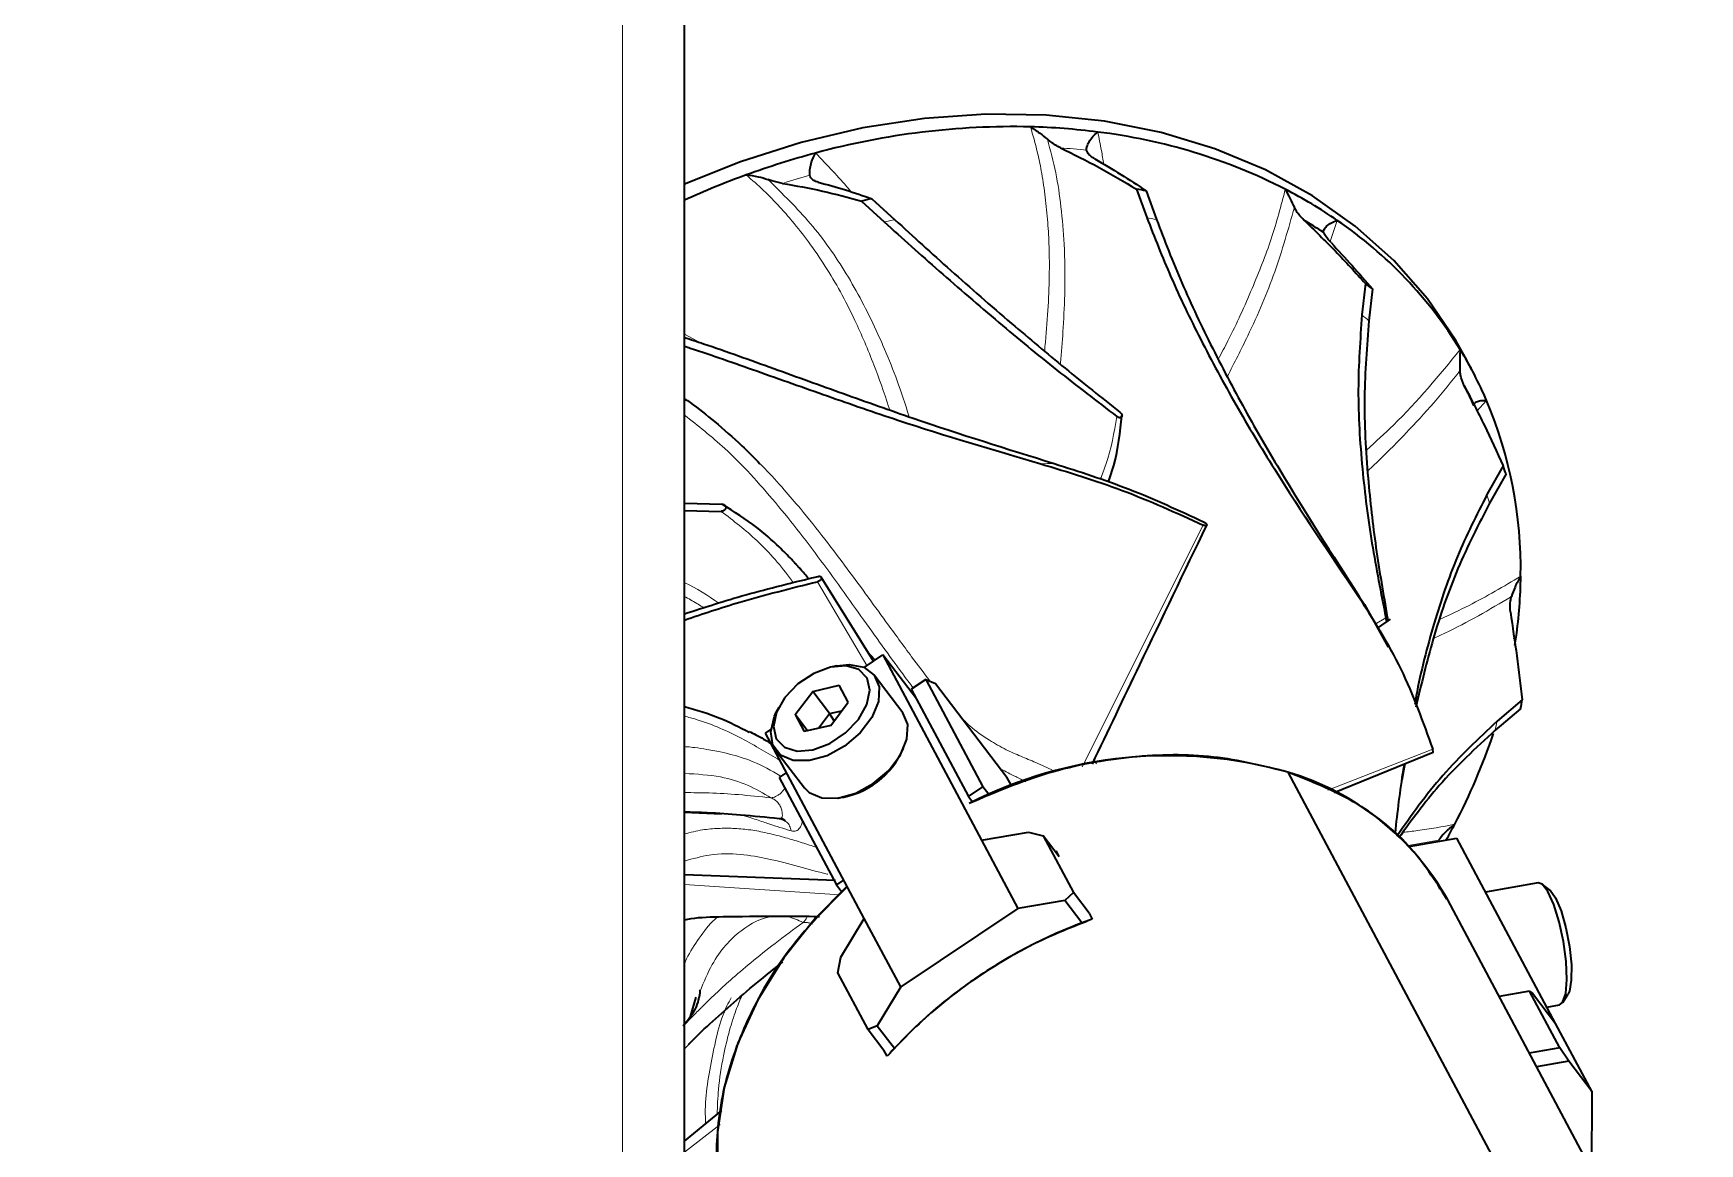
# Paper-space layout 'Blatt1' of a CAD drawing. Header units: millimetres. Extents: x 0 to 1189, y 0 to 841.
# Drawn here: x 1095.31 to 1114.16, y 529.7 to 542.26 of the extents above; entities that cross this region are included whole.
import ezdxf

# ---------------------------------------------------------------- set-up
doc = ezdxf.new("R2010")
doc.units = ezdxf.units.MM
doc.layers.add('BESCHRIFTUNG', color=5, linetype='Continuous')
doc.dimstyles.new('SLDDIMSTYLE0', dxfattribs={"dimtxt": 0.18, "dimasz": 0.7, "dimexe": 0, "dimexo": 0.0625, "dimgap": 0, "dimtad": 0, "dimtih": 1, "dimtoh": 1, "dimdec": 0, "dimrnd": 1e-09, "dimzin": 0, "dimdsep": 46, "dimtxsty": 'Standard', "dimblk1": 'DOT', "dimblk2": 'DOT', "dimsah": 1, "dimcen": 0.09, "dimadec": 0, "dimazin": 0, "dimtfac": 0.7, "dimtdec": 0, "dimtofl": 0, "dimtmove": 0, "dimatfit": 3, "dimldrblk": 'DOT', "dimfxl": 1, "dimfrac": 2, "dimtolj": 1, "dimtzin": 0, "dimarcsym": 0})

# ---------------------------------------------------------------- blocks, each defined once
blk = doc.blocks.new('_Dot')
at = {"color": 0, "linetype": 'ByBlock', "lineweight": -2}
blk.add_line((-0.5, 0), (-1, 0), dxfattribs=at)
at = {"color": 0, "linetype": 'ByBlock', "const_width": 0.5}
blk.add_lwpolyline([(-0.25, 0, 1), (0.25, 0, 1)], format="xyb", close=True, dxfattribs=at)

psp = doc.layouts.new('Blatt1')

# ---------------------------------------------------------------- linework, layer by layer
at = {"color": 7, "linetype": 'Continuous', "lineweight": 35}
for p, q in [((1102.677, 348.096), (1102.677, 627.189)), ((1107.79, 540.495), (1107.907, 540.174)), ((1107.899, 540.476), (1108.017, 540.151)), ((1104.681, 540.359), (1104.935, 540.125)), ((1104.798, 540.386), (1105.056, 540.15)), ((1110.381, 539.427), (1110.341, 539.073)), ((1110.459, 539.367), (1110.419, 539.008)), ((1111.583, 538.453), (1111.507, 538.597)), ((1111.938, 537.367), (1111.755, 537.041)), ((1111.971, 537.276), (1111.785, 536.946)), ((1102.677, 536.945), (1103.105, 536.932)), ((1102.677, 536.86), (1103.093, 536.852)), ((1104.815, 535.159), (1104.223, 536.108)), ((1110.368, 535.8), (1110.636, 535.315)), ((1110.517, 535.532), (1110.664, 535.632)), ((1112.072, 535.34), (1112.085, 535.431)), ((1104.708, 535.087), (1104.92, 535.229)), ((1104.92, 535.229), (1106.038, 533.132)), ((1105.3, 534.73), (1104.92, 535.229)), ((1110.678, 535.266), (1110.648, 535.322)), ((1104.4, 535.106), (1104.347, 535.095)), ((1105.148, 534.573), (1104.824, 534.998)), ((1103.93, 534.553), (1104.128, 534.815)), ((1104.128, 534.815), (1104.427, 534.885)), ((1104.318, 534.565), (1104.128, 534.815)), ((1104.529, 534.694), (1104.427, 534.885)), ((1105.408, 534.951), (1105.242, 534.84)), ((1105.242, 534.84), (1105.889, 533.626)), ((1105.408, 534.951), (1106.054, 533.737)), ((1105.408, 534.951), (1105.516, 534.907)), ((1105.516, 534.907), (1106.324, 533.847)), ((1103.743, 534.635), (1103.718, 534.587)), ((1104.331, 534.432), (1104.529, 534.694)), ((1105.264, 534.778), (1105.272, 534.783)), ((1112.136, 534.62), (1111.846, 534.374)), ((1112.155, 534.722), (1111.87, 534.479)), ((1103.93, 534.553), (1104.032, 534.362)), ((1104.069, 534.371), (1103.93, 534.553)), ((1104.331, 534.432), (1104.032, 534.362)), ((1104.193, 534.4), (1104.318, 534.565)), ((1104.318, 534.565), (1104.456, 534.598)), ((1104.369, 534.482), (1104.318, 534.565)), ((1103.593, 534.344), (1103.654, 534.384)), ((1104.711, 532.247), (1103.593, 534.344)), ((1103.711, 534.149), (1104.034, 533.725)), ((1110.026, 533.673), (1111.146, 534.129)), ((1103.831, 533.899), (1103.749, 533.844)), ((1109.501, 533.903), (1112.473, 528.327)), ((1110.827, 533.999), (1110.791, 533.811)), ((1103.749, 533.844), (1104.396, 532.63)), ((1105.889, 533.626), (1106.054, 533.737)), ((1106.121, 533.65), (1106.054, 533.737)), ((1106.375, 533.752), (1106.324, 533.847)), ((1105.889, 533.626), (1105.935, 533.566)), ((1102.677, 533.45), (1103.096, 533.433)), ((1106.038, 533.132), (1106.567, 533.225)), ((1106.038, 533.132), (1106.449, 532.36)), ((1106.567, 533.225), (1106.735, 533.182)), ((1106.735, 533.182), (1107.076, 532.542)), ((1106.914, 532.947), (1106.735, 533.182)), ((1110.876, 533.062), (1111.415, 533.156)), ((1112.532, 531.06), (1111.415, 533.156)), ((1106.879, 533.013), (1106.913, 532.948)), ((1102.677, 532.744), (1104.384, 532.68)), ((1104.478, 532.685), (1104.396, 532.63)), ((1104.396, 532.63), (1104.454, 532.555)), ((1107.076, 532.542), (1106.979, 532.453)), ((1107.255, 532.307), (1107.076, 532.542)), ((1112.333, 532.65), (1111.74, 532.547)), ((1112.463, 532.572), (1112.378, 532.636)), ((1106.449, 532.36), (1105.123, 531.475)), ((1106.979, 532.453), (1106.449, 532.36)), ((1107.173, 532.198), (1106.979, 532.453)), ((1113.424, 528.493), (1111.311, 532.459)), ((1104.445, 531.809), (1104.711, 532.247)), ((1105.123, 531.475), (1104.711, 532.247)), ((1107.255, 532.307), (1107.29, 532.241)), ((1104.413, 531.633), (1104.445, 531.809)), ((1104.754, 530.993), (1104.413, 531.633)), ((1105.123, 531.475), (1104.856, 531.036)), ((1112.238, 531.426), (1111.893, 531.365)), ((1112.579, 530.786), (1112.238, 531.426)), ((1112.238, 531.426), (1112.269, 531.405)), ((1112.269, 531.405), (1112.532, 531.06)), ((1102.745, 531.139), (1102.809, 531.359)), ((1112.433, 531.247), (1112.574, 531.271)), ((1112.612, 531.3), (1112.67, 531.389)), ((1104.856, 531.036), (1104.754, 530.993)), ((1104.856, 531.036), (1105.051, 530.781)), ((1112.944, 530.287), (1112.532, 531.06)), ((1104.754, 530.993), (1104.934, 530.758)), ((1104.969, 530.692), (1104.934, 530.758)), ((1112.579, 530.786), (1112.234, 530.725)), ((1112.68, 530.633), (1112.579, 530.786)), ((1112.68, 530.633), (1112.317, 530.57)), ((1112.944, 530.287), (1112.68, 530.633)), ((1112.941, 529.4), (1112.944, 530.287)), ((1102.677, 529.729), (1103.1, 530.076))]:
    psp.add_line(p, q, dxfattribs=at)
at = {"color": 8, "linetype": 'Continuous', "lineweight": 18}
for p, q in [((1101.977, 347.928), (1101.977, 627.022)), ((1110.061, 540.142), (1109.98, 539.902)), ((1102.677, 538.854), (1102.859, 538.759)), ((1111.751, 538.104), (1111.642, 537.984)), ((1108.544, 536.697), (1107.176, 533.964)), ((1104.182, 536.056), (1104.739, 535.108)), ((1110.611, 535.649), (1110.492, 535.576)), ((1112.085, 535.431), (1112.053, 535.415)), ((1105.268, 534.85), (1105.232, 534.897)), ((1107.312, 534.037), (1107.337, 533.995)), ((1111.141, 534.162), (1109.955, 533.698)), ((1111.207, 533.132), (1110.863, 533.075)), ((1102.677, 532.633), (1104.434, 532.517)), ((1102.677, 530.774), (1102.725, 530.825)), ((1102.677, 529.607), (1103.08, 529.92))]:
    psp.add_line(p, q, dxfattribs=at)
at = {"color": 7, "linetype": 'Continuous', "lineweight": 35, "flags": 128}
for points in [[(1111.507, 538.597), (1111.402, 538.782), (1111.081, 539.254), (1110.701, 539.688), (1110.266, 540.077), (1109.781, 540.42), (1109.25, 540.712), (1108.677, 540.952), (1108.068, 541.136), (1107.429, 541.264), (1106.767, 541.333), (1106.085, 541.343), (1105.393, 541.295), (1104.695, 541.188), (1103.998, 541.024), (1103.309, 540.804), (1102.677, 540.55)], [(1104.4, 535.106), (1104.54, 535.12), (1104.705, 535.089), (1104.822, 535.001), (1104.879, 534.867), (1104.87, 534.701), (1104.795, 534.522), (1104.664, 534.348), (1104.489, 534.198), (1104.291, 534.089), (1104.09, 534.033), (1103.908, 534.035), (1103.765, 534.096), (1103.677, 534.208), (1103.652, 534.36), (1103.695, 534.535), (1103.718, 534.587)], [(1103.814, 534.748), (1103.718, 534.581), (1103.684, 534.418), (1103.715, 534.28), (1103.809, 534.184), (1103.953, 534.141), (1104.13, 534.156), (1104.32, 534.227), (1104.498, 534.346), (1104.644, 534.499), (1104.74, 534.666), (1104.775, 534.829), (1104.744, 534.967), (1104.65, 535.063), (1104.506, 535.106), (1104.329, 535.091), (1104.139, 535.02), (1103.961, 534.901), (1103.814, 534.748)], [(1104.034, 533.725), (1104.088, 533.671), (1104.231, 533.611), (1104.413, 533.609), (1104.614, 533.665), (1104.812, 533.774), (1104.987, 533.923), (1105.119, 534.097), (1105.193, 534.277), (1105.202, 534.443), (1105.148, 534.573)], [(1104.516, 532.613), (1104.157, 532.249), (1103.8, 531.802), (1103.506, 531.328), (1103.28, 530.837), (1103.127, 530.337), (1103.049, 529.837), (1103.047, 529.346), (1103.122, 528.873), (1103.272, 528.426), (1103.368, 528.226)], [(1112.574, 531.271), (1112.611, 531.299), (1112.646, 531.399), (1112.659, 531.559), (1112.651, 531.763), (1112.621, 531.988), (1112.573, 532.211), (1112.512, 532.406), (1112.444, 532.553), (1112.378, 532.636), (1112.333, 532.65)], [(1112.463, 532.572), (1112.469, 532.567), (1112.532, 532.481), (1112.594, 532.333), (1112.649, 532.142), (1112.689, 531.931), (1112.71, 531.725), (1112.709, 531.549), (1112.687, 531.425), (1112.67, 531.389)]]:
    psp.add_lwpolyline(points, dxfattribs=at)
at = {"color": 7, "linetype": 'Continuous', "lineweight": 35}
for centre, radius, start, end in [((1106.401, 532.632), 8.57, 88.7333, 105.1621), ((1106.396, 533.692), 7.51, 82.6858, 88.5162), ((1106.581, 534.806), 6.382, 63.0466, 83.0591), ((1106.581, 531.844), 9.377, 104.9607, 109.9887), ((1106.654, 531.639), 9.595, 109.9845, 114.4884), ((1106.683, 533.728), 6.857, 79.7898, 80.7107), ((1106.981, 535.674), 5.427, 55.4197, 62.6606), ((1106.727, 531.707), 8.892, 102.5329, 103.3076), ((1107.013, 535.613), 5.26, 56.6021, 59.5136), ((1107.339, 536.155), 4.828, 31.5441, 55.6691), ((1107.371, 535.437), 4.997, 51.8399, 52.9775), ((1107.517, 536.286), 4.608, 23.245, 31.3206), ((1107.508, 536.168), 4.511, 24.5783, 27.8032), ((1107.269, 536.202), 4.868, 359.0113, 23.0017), ((1107.672, 535.758), 4.559, 19.4535, 20.6624), ((1106.633, 536.187), 5.505, 352.1053, 359.2784), ((1106.467, 535.733), 5.777, 348.8881, 349.9209), ((1105.276, 536.533), 6.91, 332.2303, 341.4929), ((1104.298, 534.533), 0.929, 277.3734, 337.2119), ((1108.152, 529.126), 4.963, 74.226, 117.0159), ((1108.641, 530.969), 3.057, 29.1593, 73.6511), ((1104.817, 536.761), 7.423, 330.7551, 332.3205), ((1109.168, 526.913), 5.649, 109.4155, 138.02)]:
    psp.add_arc(centre, radius, start, end, dxfattribs=at)
at = {"color": 8, "linetype": 'Continuous', "lineweight": 18}
for centre, radius, start, end in [((1106.42, 533.703), 7.277, 83.6378, 85.9822), ((1106.583, 531.855), 9.143, 105.7872, 107.8009), ((1106.669, 531.869), 8.436, 101.0234, 101.8593), ((1106.677, 533.855), 6.437, 77.9824, 78.9881), ((1107.361, 535.413), 4.719, 49.6179, 50.8492), ((1106.945, 531.758), 5.636, 90.8825, 92.4134), ((1107.568, 535.647), 4.413, 17.1174, 18.4111), ((1107.706, 533.953), 3.24, 34.7518, 36.9658), ((1106.313, 535.66), 5.681, 346.9123, 348.0003)]:
    psp.add_arc(centre, radius, start, end, dxfattribs=at)
at = {"color": 7, "linetype": 'Continuous', "lineweight": 35}
for points, knots in [([(1106.591, 541.2), (1106.603, 541.192), (1106.62, 541.182), (1106.638, 541.169), (1106.644, 541.165), (1106.646, 541.164), (1106.646, 541.164), (1106.646, 541.164), (1106.646, 541.164), (1106.646, 541.164), (1106.646, 541.164), (1106.646, 541.164), (1106.646, 541.164), (1106.647, 541.164), (1106.647, 541.163), (1106.648, 541.163), (1106.65, 541.161), (1106.654, 541.158), (1106.662, 541.153), (1106.676, 541.143), (1106.717, 541.113), (1106.754, 541.083), (1106.783, 541.059)], [0, 0, 0, 0, 0.206205, 0.266319, 0.297855, 0.297864, 0.297873, 0.297891, 0.297926, 0.297997, 0.298139, 0.298424, 0.298992, 0.300128, 0.302398, 0.306929, 0.31595, 0.333837, 0.368986, 0.436789, 0.562457, 1, 1, 1, 1]), ([(1106.93, 540.962), (1106.892, 540.983), (1106.84, 541.011), (1106.795, 541.049), (1106.783, 541.059)], [0, 0, 0, 0, 0.730878, 1, 1, 1, 1]), ([(1107.226, 540.935), (1107.226, 540.941), (1107.225, 540.953), (1107.231, 540.985), (1107.252, 541.033), (1107.295, 541.092), (1107.333, 541.125), (1107.352, 541.141)], [0, 0, 0, 0, 0.111359, 0.227545, 0.476008, 0.738963, 1, 1, 1, 1]), ([(1104.095, 540.653), (1104.094, 540.66), (1104.093, 540.674), (1104.095, 540.711), (1104.104, 540.768), (1104.126, 540.84), (1104.149, 540.883), (1104.16, 540.904)], [0, 0, 0, 0, 0.111353, 0.227533, 0.47598, 0.738931, 1, 1, 1, 1]), ([(1106.93, 540.962), (1107.077, 540.89), (1107.372, 540.746), (1107.651, 540.579), (1107.79, 540.495)], [0, 0, 0, 0, 0.499099, 1, 1, 1, 1]), ([(1107.319, 540.838), (1107.302, 540.848), (1107.268, 540.87), (1107.236, 540.905), (1107.229, 540.926), (1107.226, 540.935)], [0, 0, 0, 0, 0.3528463, 0.7066656, 1, 1, 1, 1]), ([(1107.319, 540.838), (1107.418, 540.78), (1107.616, 540.665), (1107.805, 540.539), (1107.899, 540.476)], [0, 0, 0, 0, 0.4994494, 1, 1, 1, 1]), ([(1103.375, 540.657), (1103.42, 540.651), (1103.501, 540.642), (1103.584, 540.616), (1103.621, 540.604)], [0, 0, 0, 0, 0.553435, 1, 1, 1, 1]), ([(1104.19, 540.573), (1104.173, 540.579), (1104.137, 540.591), (1104.104, 540.62), (1104.098, 540.643), (1104.095, 540.653)], [0, 0, 0, 0, 0.352822, 0.706618, 1, 1, 1, 1]), ([(1103.787, 540.56), (1103.747, 540.569), (1103.692, 540.58), (1103.636, 540.599), (1103.621, 540.604)], [0, 0, 0, 0, 0.730944, 1, 1, 1, 1]), ([(1103.787, 540.56), (1103.938, 540.534), (1104.241, 540.481), (1104.534, 540.4), (1104.681, 540.359)], [0, 0, 0, 0, 0.499101, 1, 1, 1, 1]), ([(1104.19, 540.573), (1104.293, 540.546), (1104.499, 540.49), (1104.698, 540.421), (1104.798, 540.386)], [0, 0, 0, 0, 0.499446, 1, 1, 1, 1]), ([(1109.474, 540.495), (1109.491, 540.46), (1109.522, 540.396), (1109.56, 540.321), (1109.577, 540.287)], [0, 0, 0, 0, 0.553455, 1, 1, 1, 1]), ([(1109.682, 540.146), (1109.652, 540.178), (1109.612, 540.222), (1109.584, 540.273), (1109.577, 540.287)], [0, 0, 0, 0, 0.730944, 1, 1, 1, 1]), ([(1104.935, 540.125), (1105.14, 539.941), (1105.555, 539.567), (1106.218, 538.998), (1106.888, 538.444), (1107.341, 538.098), (1107.568, 537.924)], [0, 0, 0, 0, 0.251815, 0.510489, 0.754579, 1, 1, 1, 1]), ([(1105.056, 540.15), (1105.264, 539.96), (1105.686, 539.574), (1106.34, 539.005), (1106.98, 538.467), (1107.395, 538.138), (1107.603, 537.973)], [0, 0, 0, 0, 0.263934, 0.534958, 0.766961, 1, 1, 1, 1]), ([(1107.907, 540.174), (1107.994, 539.95), (1108.171, 539.498), (1108.516, 538.784), (1108.908, 538.058), (1109.495, 537.082), (1109.974, 536.375), (1110.295, 535.902)], [0, 0, 0, 0, 0.155967, 0.315431, 0.485743, 0.656219, 1, 1, 1, 1]), ([(1108.017, 540.151), (1108.108, 539.914), (1108.293, 539.434), (1108.646, 538.692), (1109.037, 537.954), (1109.605, 536.983), (1110.062, 536.274), (1110.368, 535.8)], [0, 0, 0, 0, 0.163338, 0.330483, 0.497239, 0.664136, 1, 1, 1, 1]), ([(1109.682, 540.146), (1109.803, 540.03), (1110.045, 539.797), (1110.268, 539.551), (1110.381, 539.427)], [0, 0, 0, 0, 0.499101, 1, 1, 1, 1]), ([(1109.909, 540.004), (1109.908, 540.009), (1109.906, 540.019), (1109.913, 540.044), (1109.939, 540.078), (1109.992, 540.116), (1110.039, 540.134), (1110.061, 540.142)], [0, 0, 0, 0, 0.11135, 0.227526, 0.47596, 0.738852, 1, 1, 1, 1]), ([(1109.991, 539.89), (1109.977, 539.905), (1109.949, 539.936), (1109.92, 539.977), (1109.912, 539.996), (1109.909, 540.004)], [0, 0, 0, 0, 0.352822, 0.706618, 1, 1, 1, 1]), ([(1109.991, 539.89), (1110.071, 539.804), (1110.232, 539.632), (1110.383, 539.455), (1110.459, 539.367)], [0, 0, 0, 0, 0.4994462, 1, 1, 1, 1]), ([(1110.341, 539.073), (1110.321, 538.793), (1110.28, 538.224), (1110.335, 537.35), (1110.445, 536.488), (1110.556, 535.929), (1110.611, 535.649)], [0, 0, 0, 0, 0.251815, 0.510489, 0.754579, 1, 1, 1, 1]), ([(1110.419, 539.008), (1110.396, 538.721), (1110.35, 538.139), (1110.398, 537.27), (1110.492, 536.44), (1110.583, 535.918), (1110.628, 535.657)], [0, 0, 0, 0, 0.263934, 0.534958, 0.766961, 1, 1, 1, 1]), ([(1102.677, 538.819), (1102.748, 538.795), (1103.082, 538.686), (1103.687, 538.467), (1104.478, 538.182), (1105.528, 537.807), (1106.326, 537.559), (1106.858, 537.393)], [0, 0, 0, 0, 0.051552, 0.24103, 0.430066, 0.619261, 1, 1, 1, 1]), ([(1102.677, 538.72), (1102.699, 538.713), (1102.969, 538.626), (1103.513, 538.432), (1104.296, 538.156), (1105.36, 537.785), (1106.168, 537.548), (1106.708, 537.389)], [0, 0, 0, 0, 0.016339, 0.202184, 0.40067, 0.599347, 1, 1, 1, 1]), ([(1111.453, 538.681), (1111.452, 538.666), (1111.45, 538.647), (1111.449, 538.624), (1111.449, 538.617), (1111.449, 538.615), (1111.449, 538.615), (1111.449, 538.615), (1111.449, 538.615), (1111.449, 538.615), (1111.449, 538.615), (1111.449, 538.614), (1111.449, 538.614), (1111.449, 538.614), (1111.449, 538.613), (1111.449, 538.612), (1111.449, 538.61), (1111.448, 538.605), (1111.448, 538.596), (1111.447, 538.578), (1111.446, 538.527), (1111.448, 538.479), (1111.45, 538.442)], [0, 0, 0, 0, 0.206256, 0.266378, 0.297911, 0.29792, 0.297929, 0.297946, 0.297982, 0.298053, 0.298195, 0.298479, 0.299048, 0.300184, 0.302453, 0.306982, 0.316002, 0.333885, 0.369026, 0.43682, 0.562486, 1, 1, 1, 1]), ([(1111.498, 538.272), (1111.481, 538.312), (1111.458, 538.367), (1111.452, 538.426), (1111.45, 538.442)], [0, 0, 0, 0, 0.730878, 1, 1, 1, 1]), ([(1111.498, 538.272), (1111.576, 538.123), (1111.73, 537.823), (1111.869, 537.519), (1111.938, 537.367)], [0, 0, 0, 0, 0.499099, 1, 1, 1, 1]), ([(1102.677, 538.125), (1102.699, 538.111), (1102.815, 538.032), (1103.032, 537.857), (1103.296, 537.629), (1103.463, 537.459), (1103.531, 537.39)], [0, 0, 0, 0, 0.071535, 0.38762, 0.750311, 1, 1, 1, 1]), ([(1111.617, 538.075), (1111.622, 538.08), (1111.636, 538.094), (1111.684, 538.106), (1111.729, 538.105), (1111.751, 538.104)], [0, 0, 0, 0, 0.25577, 0.62915, 1, 1, 1, 1]), ([(1107.472, 537.183), (1107.494, 537.246), (1107.58, 537.498), (1107.606, 537.748), (1107.625, 537.936)], [0, 0, 0, 0, 0.250311, 1, 1, 1, 1]), ([(1107.603, 537.973), (1107.607, 537.969), (1107.616, 537.961), (1107.624, 537.946), (1107.628, 537.933), (1107.625, 537.922), (1107.619, 537.914), (1107.609, 537.911), (1107.597, 537.91), (1107.584, 537.914), (1107.574, 537.919), (1107.569, 537.923), (1107.568, 537.924)], [0, 0, 0, 0, 0.123584, 0.247296, 0.366114, 0.473886, 0.571849, 0.665645, 0.761075, 0.862396, 0.971862, 1, 1, 1, 1]), ([(1106.708, 537.389), (1107.017, 537.296), (1107.643, 537.107), (1108.241, 536.835), (1108.544, 536.697)], [0, 0, 0, 0, 0.4936153, 1, 1, 1, 1]), ([(1106.858, 537.393), (1107.144, 537.302), (1107.721, 537.117), (1108.272, 536.862), (1108.55, 536.733)], [0, 0, 0, 0, 0.494385, 1, 1, 1, 1]), ([(1103.105, 536.932), (1103.111, 536.931), (1103.121, 536.93), (1103.134, 536.921), (1103.142, 536.909), (1103.145, 536.896), (1103.142, 536.882), (1103.135, 536.871), (1103.124, 536.861), (1103.111, 536.854), (1103.1, 536.852), (1103.094, 536.852), (1103.093, 536.852)], [0, 0, 0, 0, 0.123584, 0.247296, 0.366114, 0.473886, 0.571849, 0.665645, 0.761075, 0.862396, 0.971862, 1, 1, 1, 1]), ([(1104.082, 536.089), (1104.066, 536.108), (1104.036, 536.145), (1103.997, 536.19), (1103.969, 536.22), (1103.954, 536.237), (1103.947, 536.245), (1103.943, 536.25), (1103.941, 536.252), (1103.94, 536.253), (1103.939, 536.253), (1103.939, 536.254), (1103.939, 536.254), (1103.939, 536.254), (1103.939, 536.254), (1103.939, 536.254), (1103.939, 536.254), (1103.939, 536.254), (1103.939, 536.254), (1103.939, 536.254), (1103.937, 536.255), (1103.933, 536.26), (1103.917, 536.278), (1103.856, 536.343), (1103.717, 536.481), (1103.468, 536.703), (1103.239, 536.848), (1103.105, 536.932)], [0, 0, 0, 0, 0.058213, 0.109678, 0.138346, 0.153414, 0.161131, 0.165035, 0.166998, 0.167983, 0.168476, 0.168723, 0.168846, 0.168908, 0.168939, 0.168954, 0.168962, 0.168966, 0.168968, 0.16897, 0.169463, 0.173329, 0.184048, 0.224565, 0.381838, 0.640489, 1, 1, 1, 1]), ([(1111.755, 537.041), (1111.638, 536.81), (1111.4, 536.344), (1111.146, 535.573), (1110.997, 535.011), (1110.944, 534.701), (1110.938, 534.67)], [0, 0, 0, 0, 0.308764, 0.624452, 0.961614, 1, 1, 1, 1]), ([(1111.785, 536.946), (1111.66, 536.702), (1111.407, 536.21), (1111.139, 535.427), (1111.012, 534.896), (1110.951, 534.638)], [0, 0, 0, 0, 0.3342423, 0.6762769, 1, 1, 1, 1]), ([(1107.291, 533.993), (1107.469, 534.367), (1107.9, 535.267), (1108.332, 536.168), (1108.585, 536.694)], [0, 0, 0, 0, 0.415778, 1, 1, 1, 1]), ([(1108.55, 536.733), (1108.554, 536.73), (1108.563, 536.726), (1108.574, 536.717), (1108.582, 536.708), (1108.586, 536.7), (1108.585, 536.694), (1108.581, 536.69), (1108.572, 536.689), (1108.562, 536.69), (1108.552, 536.693), (1108.546, 536.696), (1108.544, 536.697)], [0, 0, 0, 0, 0.107517, 0.215031, 0.322606, 0.430127, 0.53749, 0.644686, 0.751787, 0.858891, 0.933248, 1, 1, 1, 1]), ([(1102.677, 535.693), (1102.903, 535.766), (1103.373, 535.918), (1103.911, 536.049), (1104.19, 536.117)], [0, 0, 0, 0, 0.482048, 1, 1, 1, 1]), ([(1104.19, 536.117), (1104.194, 536.117), (1104.203, 536.119), (1104.214, 536.116), (1104.222, 536.111), (1104.226, 536.102), (1104.226, 536.092), (1104.221, 536.082), (1104.212, 536.071), (1104.201, 536.064), (1104.191, 536.059), (1104.185, 536.057), (1104.182, 536.056)], [0, 0, 0, 0, 0.107517, 0.215031, 0.322606, 0.430127, 0.53749, 0.644686, 0.751787, 0.858891, 0.933248, 1, 1, 1, 1]), ([(1112.137, 536.118), (1112.114, 536.079), (1112.073, 536.007), (1112.045, 535.925), (1112.032, 535.888)], [0, 0, 0, 0, 0.553455, 1, 1, 1, 1]), ([(1102.677, 535.623), (1102.881, 535.692), (1103.343, 535.848), (1103.881, 535.982), (1104.182, 536.056)], [0, 0, 0, 0, 0.440324, 1, 1, 1, 1]), ([(1110.295, 535.902), (1110.467, 535.628), (1110.816, 535.074), (1111.032, 534.468), (1111.141, 534.162)], [0, 0, 0, 0, 0.4936153, 1, 1, 1, 1]), ([(1112.02, 535.713), (1112.017, 535.756), (1112.013, 535.815), (1112.028, 535.872), (1112.032, 535.888)], [0, 0, 0, 0, 0.730944, 1, 1, 1, 1]), ([(1110.628, 535.657), (1110.629, 535.651), (1110.631, 535.639), (1110.632, 535.624), (1110.632, 535.612), (1110.63, 535.606), (1110.627, 535.606), (1110.624, 535.61), (1110.62, 535.618), (1110.616, 535.63), (1110.613, 535.641), (1110.612, 535.647), (1110.611, 535.649)], [0, 0, 0, 0, 0.123584, 0.247296, 0.366114, 0.473886, 0.571849, 0.665645, 0.761075, 0.862396, 0.971862, 1, 1, 1, 1]), ([(1112.02, 535.713), (1112.045, 535.547), (1112.095, 535.215), (1112.135, 534.887), (1112.155, 534.722)], [0, 0, 0, 0, 0.499101, 1, 1, 1, 1]), ([(1102.677, 534.646), (1102.813, 534.606), (1103.07, 534.531), (1103.299, 534.412), (1103.407, 534.355)], [0, 0, 0, 0, 0.528563, 1, 1, 1, 1]), ([(1111.87, 534.479), (1111.657, 534.28), (1111.229, 533.88), (1110.9, 533.412), (1110.735, 533.177)], [0, 0, 0, 0, 0.496627, 1, 1, 1, 1]), ([(1103.41, 534.362), (1103.435, 534.35), (1103.525, 534.308), (1103.601, 534.26), (1103.656, 534.226)], [0, 0, 0, 0, 0.275293, 1, 1, 1, 1]), ([(1111.846, 534.374), (1111.627, 534.172), (1111.219, 533.798), (1110.904, 533.36), (1110.758, 533.158)], [0, 0, 0, 0, 0.53896, 1, 1, 1, 1]), ([(1109.501, 533.903), (1109.226, 533.972), (1108.668, 534.112), (1107.739, 534.098), (1106.793, 533.927), (1106.194, 533.674), (1105.897, 533.548)], [0, 0, 0, 0, 0.24703, 0.5, 0.75297, 1, 1, 1, 1]), ([(1111.145, 534.129), (1111.146, 534.129), (1111.147, 534.13), (1111.147, 534.135), (1111.145, 534.144), (1111.143, 534.153), (1111.141, 534.159), (1111.141, 534.162)], [0, 0, 0, 0, 0.201726, 0.442347, 0.682973, 0.850029, 1, 1, 1, 1]), ([(1111.303, 532.466), (1111.168, 532.676), (1110.895, 533.103), (1110.274, 533.597), (1109.757, 533.802), (1109.501, 533.903)], [0, 0, 0, 0, 0.328787, 0.668381, 1, 1, 1, 1]), ([(1110.82, 533.996), (1110.816, 533.974), (1110.77, 533.715), (1110.741, 533.452), (1110.715, 533.212)], [0, 0, 0, 0, 0.084997, 1, 1, 1, 1]), ([(1102.677, 533.454), (1102.763, 533.452), (1102.976, 533.446), (1103.333, 533.423), (1103.602, 533.394), (1103.747, 533.379)], [0, 0, 0, 0, 0.236274, 0.588963, 1, 1, 1, 1]), ([(1103.747, 533.379), (1103.752, 533.379), (1103.761, 533.378), (1103.769, 533.379), (1103.772, 533.382), (1103.772, 533.382)], [0, 0, 0, 0, 0.486247, 0.964406, 1, 1, 1, 1]), ([(1103.747, 533.379), (1103.763, 533.377), (1103.787, 533.373), (1103.806, 533.358), (1103.813, 533.353)], [0, 0, 0, 0, 0.65306, 1, 1, 1, 1]), ([(1103.771, 533.382), (1103.781, 533.378), (1103.801, 533.37), (1103.811, 533.358), (1103.816, 533.353)], [0, 0, 0, 0, 0.4847099, 1, 1, 1, 1]), ([(1111.39, 533.313), (1111.376, 533.302), (1111.358, 533.288), (1111.338, 533.271), (1111.332, 533.266), (1111.33, 533.264), (1111.33, 533.264), (1111.33, 533.264), (1111.33, 533.264), (1111.33, 533.264), (1111.33, 533.264), (1111.33, 533.264), (1111.33, 533.264), (1111.329, 533.264), (1111.329, 533.263), (1111.328, 533.262), (1111.326, 533.261), (1111.322, 533.257), (1111.314, 533.25), (1111.299, 533.237), (1111.26, 533.199), (1111.23, 533.161), (1111.207, 533.132)], [0, 0, 0, 0, 0.206256, 0.266378, 0.297911, 0.29792, 0.297929, 0.297946, 0.297982, 0.298053, 0.298195, 0.298479, 0.299048, 0.300184, 0.302453, 0.306982, 0.316002, 0.333885, 0.369026, 0.43682, 0.562486, 1, 1, 1, 1]), ([(1104.519, 532.607), (1104.315, 532.404), (1103.882, 531.974), (1103.414, 531.212), (1103.107, 530.396), (1103.008, 529.585), (1103.087, 528.836), (1103.294, 528.409), (1103.392, 528.209)], [0, 0, 0, 0, 0.156918, 0.331928, 0.506938, 0.677838, 0.848738, 1, 1, 1, 1]), ([(1102.677, 532.234), (1102.702, 532.239), (1102.826, 532.263), (1103.156, 532.271), (1103.646, 532.275), (1104.046, 532.273), (1104.205, 532.272)], [0, 0, 0, 0, 0.069126, 0.34682, 0.740713, 1, 1, 1, 1]), ([(1107.29, 532.241), (1107.072, 532.154), (1106.632, 531.981), (1106.016, 531.616), (1105.446, 531.19), (1105.127, 530.857), (1104.969, 530.692)], [0, 0, 0, 0, 0.24843, 0.5, 0.75157, 1, 1, 1, 1]), ([(1102.725, 530.825), (1102.733, 530.833), (1102.817, 530.925), (1103.003, 531.091), (1103.273, 531.335), (1103.539, 531.558), (1103.716, 531.697), (1103.791, 531.757)], [0, 0, 0, 0, 0.023634, 0.267429, 0.526278, 0.797526, 1, 1, 1, 1]), ([(1102.844, 531.432), (1102.845, 531.434), (1102.854, 531.444), (1102.846, 531.347), (1102.79, 531.185), (1102.691, 531.07), (1102.659, 531.033)], [0, 0, 0, 0, 0.075235, 0.412687, 0.810112, 1, 1, 1, 1])]:
    psp.add_open_spline(points, degree=3, knots=knots, dxfattribs=at)
at = {"color": 8, "linetype": 'Continuous', "lineweight": 18}
for points, knots in [([(1106.75, 538.665), (1106.753, 538.698), (1106.771, 538.872), (1106.793, 539.171), (1106.807, 539.542), (1106.803, 539.867), (1106.785, 540.161), (1106.757, 540.435), (1106.718, 540.689), (1106.665, 540.943), (1106.618, 541.106), (1106.591, 541.2)], [0, 0, 0, 0, 0.0359453, 0.1854113, 0.3307199, 0.4546439, 0.5629465, 0.6788359, 0.7874674, 0.8768086, 1, 1, 1, 1]), ([(1106.783, 541.059), (1106.816, 540.934), (1106.883, 540.686), (1106.941, 540.288), (1106.979, 539.849), (1106.985, 539.394), (1106.964, 538.957), (1106.944, 538.676), (1106.931, 538.535), (1106.929, 538.515)], [0, 0, 0, 0, 0.161677, 0.3196899, 0.4901672, 0.6906152, 0.8493134, 0.9790512, 1, 1, 1, 1]), ([(1107.352, 541.141), (1107.366, 541.072), (1107.391, 540.951), (1107.412, 540.829), (1107.421, 540.777)], [0, 0, 0, 0, 0.572514, 1, 1, 1, 1]), ([(1104.16, 540.904), (1104.226, 540.835), (1104.352, 540.703), (1104.487, 540.557), (1104.553, 540.477), (1104.563, 540.465)], [0, 0, 0, 0, 0.482313, 0.919275, 1, 1, 1, 1]), ([(1104.999, 537.999), (1104.995, 538.012), (1104.938, 538.188), (1104.814, 538.535), (1104.632, 538.965), (1104.447, 539.331), (1104.271, 539.627), (1104.088, 539.892), (1103.915, 540.113), (1103.746, 540.307), (1103.574, 540.482), (1103.442, 540.598), (1103.375, 540.657)], [0, 0, 0, 0, 0.011596, 0.156429, 0.32314, 0.438123, 0.545409, 0.655858, 0.755065, 0.825197, 0.912055, 1, 1, 1, 1]), ([(1103.621, 540.604), (1103.787, 540.442), (1104.117, 540.119), (1104.519, 539.549), (1104.854, 538.907), (1105.079, 538.362), (1105.191, 538.011), (1105.219, 537.921)], [0, 0, 0, 0, 0.230492, 0.4609, 0.691355, 0.921429, 1, 1, 1, 1]), ([(1108.716, 538.573), (1108.753, 538.642), (1108.896, 538.909), (1109.099, 539.363), (1109.327, 539.934), (1109.425, 540.308), (1109.474, 540.495)], [0, 0, 0, 0, 0.107222, 0.413489, 0.707385, 1, 1, 1, 1]), ([(1109.577, 540.287), (1109.508, 540.045), (1109.371, 539.561), (1109.102, 538.928), (1108.897, 538.532), (1108.819, 538.379)], [0, 0, 0, 0, 0.381128, 0.762115, 1, 1, 1, 1]), ([(1110.396, 537.548), (1110.498, 537.64), (1110.89, 537.995), (1111.214, 538.389), (1111.453, 538.681)], [0, 0, 0, 0, 0.259486, 1, 1, 1, 1]), ([(1111.45, 538.442), (1111.353, 538.32), (1111.161, 538.079), (1110.832, 537.728), (1110.582, 537.472), (1110.431, 537.334), (1110.406, 537.31)], [0, 0, 0, 0, 0.308273, 0.609559, 0.934612, 1, 1, 1, 1]), ([(1105.232, 534.897), (1105.079, 535.104), (1104.85, 535.417), (1104.517, 535.887), (1104.256, 536.249), (1103.985, 536.609), (1103.617, 537.065), (1103.19, 537.536), (1102.831, 537.819), (1102.677, 537.94)], [0, 0, 0, 0, 0.210738, 0.317045, 0.423478, 0.52966, 0.635315, 0.844362, 1, 1, 1, 1]), ([(1107.568, 537.924), (1107.537, 537.743), (1107.496, 537.505), (1107.403, 537.27), (1107.381, 537.214)], [0, 0, 0, 0, 0.760923, 1, 1, 1, 1]), ([(1103.531, 537.39), (1103.549, 537.372), (1103.642, 537.28), (1103.794, 537.11), (1104.022, 536.845), (1104.251, 536.557), (1104.497, 536.233), (1104.728, 535.918), (1104.982, 535.568), (1105.225, 535.237), (1105.384, 535.024), (1105.451, 534.934)], [0, 0, 0, 0, 0.024426, 0.127565, 0.215589, 0.351984, 0.464369, 0.588399, 0.71305, 0.878081, 1, 1, 1, 1]), ([(1103.093, 536.852), (1103.232, 536.745), (1103.531, 536.514), (1103.779, 536.224), (1103.901, 536.055), (1103.908, 536.045)], [0, 0, 0, 0, 0.4469755, 0.9670808, 1, 1, 1, 1]), ([(1111.226, 535.632), (1111.335, 535.683), (1111.647, 535.828), (1111.944, 536.004), (1112.137, 536.118)], [0, 0, 0, 0, 0.350842, 1, 1, 1, 1]), ([(1102.677, 536.044), (1102.678, 536.044), (1102.815, 535.985), (1102.941, 535.898), (1103.066, 535.813)], [0, 0, 0, 0, 0.010108, 1, 1, 1, 1]), ([(1102.898, 535.761), (1102.876, 535.774), (1102.809, 535.815), (1102.735, 535.858), (1102.683, 535.886), (1102.677, 535.889)], [0, 0, 0, 0, 0.302037, 0.925091, 1, 1, 1, 1]), ([(1112.032, 535.888), (1111.784, 535.742), (1111.495, 535.571), (1111.193, 535.435), (1111.15, 535.416)], [0, 0, 0, 0, 0.858475, 1, 1, 1, 1]), ([(1104.745, 535.272), (1104.769, 535.245), (1104.8, 535.211), (1104.828, 535.177), (1104.833, 535.171)], [0, 0, 0, 0, 0.816158, 1, 1, 1, 1]), ([(1103.757, 534.036), (1103.617, 534.119), (1103.334, 534.287), (1102.958, 534.461), (1102.722, 534.524), (1102.677, 534.536)], [0, 0, 0, 0, 0.442643, 0.894909, 1, 1, 1, 1]), ([(1105.819, 534.51), (1105.847, 534.481), (1105.937, 534.389), (1106.106, 534.276), (1106.297, 534.16), (1106.48, 534.084), (1106.661, 534.007), (1106.792, 533.949), (1106.866, 533.91), (1106.874, 533.906)], [0, 0, 0, 0, 0.110108, 0.349975, 0.534274, 0.676633, 0.815587, 0.979793, 1, 1, 1, 1]), ([(1102.677, 534.192), (1102.687, 534.191), (1102.727, 534.188), (1102.811, 534.179), (1103.072, 534.14), (1103.417, 534.058), (1103.661, 533.919), (1103.76, 533.863)], [0, 0, 0, 0, 0.024867, 0.094539, 0.20832, 0.677044, 1, 1, 1, 1]), ([(1103.655, 533.613), (1103.569, 533.663), (1103.396, 533.764), (1103.077, 533.865), (1102.817, 533.88), (1102.677, 533.889)], [0, 0, 0, 0, 0.314713, 0.63015, 1, 1, 1, 1]), ([(1106.538, 533.793), (1106.5, 533.813), (1106.4, 533.864), (1106.31, 533.91), (1106.255, 533.938)], [0, 0, 0, 0, 0.387982, 1, 1, 1, 1]), ([(1103.655, 533.613), (1103.532, 533.626), (1103.301, 533.65), (1102.975, 533.669), (1102.771, 533.671), (1102.677, 533.672)], [0, 0, 0, 0, 0.37967, 0.716455, 1, 1, 1, 1]), ([(1103.655, 533.613), (1103.672, 533.616), (1103.7, 533.62), (1103.739, 533.643), (1103.77, 533.667), (1103.795, 533.694), (1103.808, 533.715), (1103.813, 533.723)], [0, 0, 0, 0, 0.310271, 0.486439, 0.673849, 0.86919, 1, 1, 1, 1]), ([(1103.772, 533.382), (1103.775, 533.384), (1103.78, 533.388), (1103.785, 533.404), (1103.785, 533.432), (1103.778, 533.474), (1103.762, 533.519), (1103.735, 533.56), (1103.699, 533.593), (1103.67, 533.606), (1103.655, 533.613)], [0, 0, 0, 0, 0.059846, 0.126363, 0.264267, 0.405956, 0.548827, 0.694076, 0.844325, 1, 1, 1, 1]), ([(1103.885, 533.239), (1103.843, 533.251), (1103.763, 533.276), (1103.655, 533.309), (1103.566, 533.341), (1103.49, 533.367), (1103.402, 533.395), (1103.337, 533.413), (1103.303, 533.422)], [0, 0, 0, 0, 0.247306, 0.47363, 0.582292, 0.707065, 0.848035, 1, 1, 1, 1]), ([(1103.813, 533.353), (1103.82, 533.348), (1103.842, 533.334), (1103.869, 533.295), (1103.88, 533.258), (1103.885, 533.239)], [0, 0, 0, 0, 0.197813, 0.601001, 1, 1, 1, 1]), ([(1104.01, 533.355), (1104.009, 533.349), (1104.005, 533.313), (1103.982, 533.268), (1103.942, 533.23), (1103.905, 533.236), (1103.885, 533.239)], [0, 0, 0, 0, 0.063335, 0.354698, 0.662025, 1, 1, 1, 1]), ([(1110.808, 533.223), (1110.862, 533.229), (1111.054, 533.251), (1111.249, 533.287), (1111.39, 533.313)], [0, 0, 0, 0, 0.277258, 1, 1, 1, 1]), ([(1102.677, 533.204), (1102.745, 533.221), (1102.877, 533.255), (1103.059, 533.268), (1103.234, 533.27), (1103.41, 533.254), (1103.604, 533.219), (1103.791, 533.17), (1103.969, 533.118), (1104.092, 533.079), (1104.158, 533.055), (1104.172, 533.05)], [0, 0, 0, 0, 0.110621, 0.213267, 0.310592, 0.420573, 0.540668, 0.694927, 0.827096, 0.963379, 1, 1, 1, 1]), ([(1104.299, 532.748), (1104.297, 532.749), (1104.183, 532.775), (1103.974, 532.838), (1103.66, 532.917), (1103.318, 532.981), (1102.997, 532.986), (1102.772, 532.924), (1102.677, 532.898)], [0, 0, 0, 0, 0.005875, 0.255104, 0.50372, 0.687266, 0.867817, 1, 1, 1, 1]), ([(1104.019, 532.203), (1103.913, 532.125), (1103.711, 531.977), (1103.438, 531.759), (1103.214, 531.568), (1103.055, 531.423), (1102.96, 531.332), (1102.912, 531.285), (1102.889, 531.262), (1102.877, 531.25), (1102.871, 531.245), (1102.868, 531.242), (1102.867, 531.24), (1102.866, 531.24), (1102.866, 531.239), (1102.865, 531.239), (1102.865, 531.239), (1102.865, 531.239), (1102.865, 531.239), (1102.865, 531.239), (1102.865, 531.239), (1102.865, 531.239), (1102.865, 531.239), (1102.865, 531.238), (1102.863, 531.237), (1102.857, 531.23), (1102.832, 531.206), (1102.779, 531.151), (1102.718, 531.088), (1102.676, 531.042), (1102.664, 531.029)], [0, 0, 0, 0, 0.219107, 0.413466, 0.582617, 0.709709, 0.773243, 0.805006, 0.820886, 0.828825, 0.832795, 0.83478, 0.835773, 0.836269, 0.836517, 0.836641, 0.836703, 0.836734, 0.836749, 0.836757, 0.836761, 0.836763, 0.836765, 0.836882, 0.837905, 0.840841, 0.852102, 0.896177, 0.96898, 1, 1, 1, 1]), ([(1102.677, 531.742), (1102.685, 531.759), (1102.732, 531.863), (1102.845, 532.032), (1102.965, 532.192), (1103.041, 532.256), (1103.052, 532.266)], [0, 0, 0, 0, 0.0776084, 0.4888691, 0.9237565, 1, 1, 1, 1]), ([(1104.019, 532.203), (1103.961, 532.229), (1103.845, 532.283), (1103.616, 532.281), (1103.31, 532.142), (1103.014, 531.815), (1102.897, 531.53), (1102.854, 531.426)], [0, 0, 0, 0, 0.139825, 0.279972, 0.559677, 0.839744, 1, 1, 1, 1]), ([(1104.019, 532.203), (1104.035, 532.22), (1104.054, 532.241), (1104.064, 532.268), (1104.066, 532.272)], [0, 0, 0, 0, 0.820065, 1, 1, 1, 1]), ([(1104.124, 532.185), (1104.116, 532.189), (1104.092, 532.198), (1104.056, 532.205), (1104.032, 532.204), (1104.019, 532.203)], [0, 0, 0, 0, 0.215714, 0.600901, 1, 1, 1, 1]), ([(1102.916, 529.925), (1102.915, 529.95), (1102.902, 530.199), (1102.982, 530.655), (1103.082, 531.126), (1103.189, 531.32), (1103.206, 531.35)], [0, 0, 0, 0, 0.049081, 0.485808, 0.921815, 1, 1, 1, 1]), ([(1103.326, 531.376), (1103.303, 531.321), (1103.251, 531.196), (1103.18, 530.969), (1103.11, 530.671), (1103.058, 530.352), (1103.05, 530.127), (1103.047, 530.032)], [0, 0, 0, 0, 0.137969, 0.314013, 0.528584, 0.801828, 1, 1, 1, 1])]:
    psp.add_open_spline(points, degree=3, knots=knots, dxfattribs=at)

# ---------------------------------------------------------------- leaders
at = {"layer": 'BESCHRIFTUNG'}
psp.add_leader([(980.222, 579.461), (1130.013, 538.592)], dimstyle='SLDDIMSTYLE0', dxfattribs=at)

doc.saveas('drawing.dxf')
